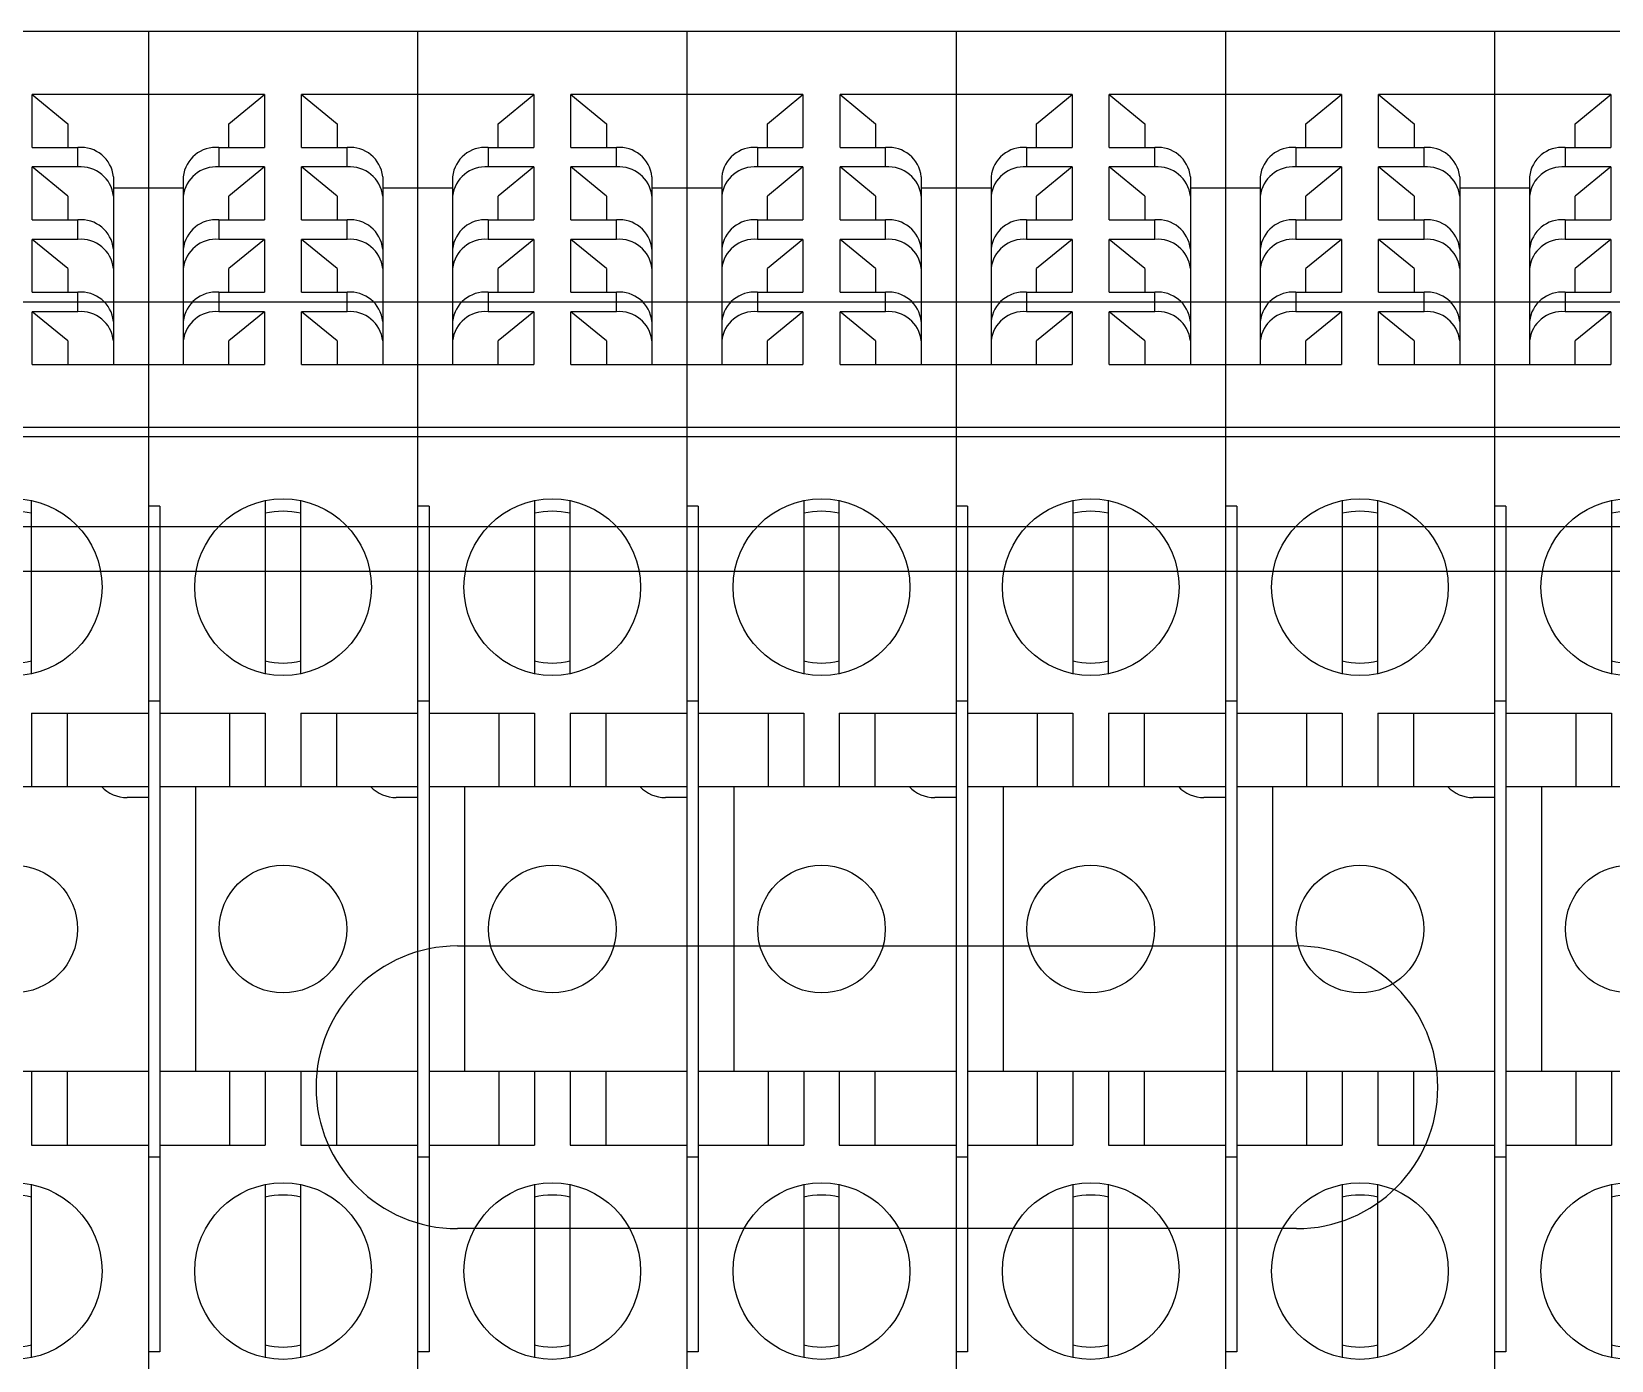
# Model space of a CAD drawing. Header units: inches. Extents: x 17 to 3130, y 15 to 659.
# Drawn here: x 2070.02 to 2105.22, y 393.66 to 423.27 of the extents above; entities that cross this region are included whole.
import ezdxf

# ---------------------------------------------------------------- set-up
doc = ezdxf.new("R2010")
doc.units = ezdxf.units.IN
doc.header["$MEASUREMENT"] = 0

msp = doc.modelspace()

# ---------------------------------------------------------------- linework, layer by layer
at = {"color": 240, "linetype": 'Continuous', "lineweight": 25, "true_color": 0xed1f24}
for p, q in [((2072.61962, 423.26917), (2066.61962, 423.26917)), ((2072.61962, 423.26917), (2072.61962, 378.81917)), ((2072.61962, 423.26917), (2072.61962, 378.81917)), ((2072.61962, 423.26917), (2072.61962, 378.81917)), ((2078.61962, 423.26917), (2072.61962, 423.26917)), ((2072.61962, 423.26917), (2072.61962, 378.81917)), ((2078.61962, 423.26917), (2078.61962, 378.81917)), ((2078.61962, 423.26917), (2078.61962, 378.81917)), ((2078.61962, 423.26917), (2078.61962, 378.81917)), ((2084.61962, 423.26917), (2078.61962, 423.26917)), ((2078.61962, 423.26917), (2078.61962, 378.81917)), ((2084.61962, 423.26917), (2084.61962, 378.81917)), ((2084.61962, 423.26917), (2084.61962, 378.81917)), ((2072.61962, 421.86449), (2070.03237, 421.86449)), ((2070.03237, 420.68692), (2070.03237, 421.86449)), ((2070.03237, 421.86449), (2070.82612, 421.21264)), ((2075.20687, 421.86449), (2072.61962, 421.86449)), ((2074.41312, 421.21264), (2075.20687, 421.86449)), ((2075.20687, 421.86449), (2075.20687, 420.68692)), ((2078.61962, 421.86449), (2076.03237, 421.86449)), ((2076.03237, 420.68692), (2076.03237, 421.86449)), ((2076.03237, 421.86449), (2076.82612, 421.21264)), ((2081.20687, 421.86449), (2078.61962, 421.86449)), ((2080.41312, 421.21264), (2081.20687, 421.86449)), ((2081.20687, 421.86449), (2081.20687, 420.68692)), ((2084.61962, 421.86449), (2082.03237, 421.86449)), ((2082.03237, 420.68692), (2082.03237, 421.86449)), ((2082.03237, 421.86449), (2082.82612, 421.21264)), ((2070.82612, 421.21264), (2070.82612, 420.68692)), ((2074.41312, 420.68692), (2074.41312, 421.21264)), ((2076.82612, 421.21264), (2076.82612, 420.68692)), ((2080.41312, 420.68692), (2080.41312, 421.21264)), ((2082.82612, 421.21264), (2082.82612, 420.68692)), ((2070.03237, 420.68692), (2071.04837, 420.68692)), ((2071.04837, 420.25213), (2071.04837, 420.68692)), ((2074.19087, 420.68692), (2074.19087, 420.25213)), ((2074.19087, 420.68692), (2075.20687, 420.68692)), ((2076.03237, 420.68692), (2077.04837, 420.68692)), ((2077.04837, 420.25213), (2077.04837, 420.68692)), ((2080.19087, 420.68692), (2080.19087, 420.25213)), ((2080.19087, 420.68692), (2081.20687, 420.68692)), ((2082.03237, 420.68692), (2083.04837, 420.68692)), ((2083.04837, 420.25213), (2083.04837, 420.68692)), ((2071.04837, 420.25213), (2070.03237, 420.25213)), ((2070.03237, 419.07457), (2070.03237, 420.25213)), ((2070.82612, 419.60028), (2070.03237, 420.25213)), ((2071.84212, 420.03507), (2071.84212, 415.84985)), ((2073.39712, 420.03507), (2073.39712, 415.84985)), ((2075.20687, 420.25213), (2074.19087, 420.25213)), ((2075.20687, 420.25213), (2074.41312, 419.60028)), ((2075.20687, 420.25213), (2075.20687, 419.07457)), ((2077.04837, 420.25213), (2076.03237, 420.25213)), ((2076.03237, 419.07457), (2076.03237, 420.25213)), ((2076.82612, 419.60028), (2076.03237, 420.25213)), ((2077.84212, 420.03507), (2077.84212, 415.84985)), ((2079.39712, 420.03507), (2079.39712, 415.84985)), ((2081.20687, 420.25213), (2080.19087, 420.25213)), ((2081.20687, 420.25213), (2080.41312, 419.60028)), ((2081.20687, 420.25213), (2081.20687, 419.07457)), ((2083.04837, 420.25213), (2082.03237, 420.25213)), ((2082.03237, 419.07457), (2082.03237, 420.25213)), ((2082.82612, 419.60028), (2082.03237, 420.25213)), ((2083.84212, 420.03507), (2083.84212, 415.84985)), ((2072.61962, 419.77856), (2071.84212, 419.77856)), ((2073.39712, 419.77856), (2072.61962, 419.77856)), ((2078.61962, 419.77856), (2077.84212, 419.77856)), ((2079.39712, 419.77856), (2078.61962, 419.77856)), ((2084.61962, 419.77856), (2083.84212, 419.77856)), ((2070.82612, 419.60028), (2070.82612, 419.07457)), ((2074.41312, 419.07457), (2074.41312, 419.60028)), ((2076.82612, 419.60028), (2076.82612, 419.07457)), ((2080.41312, 419.07457), (2080.41312, 419.60028)), ((2082.82612, 419.60028), (2082.82612, 419.07457)), ((2070.03237, 419.07457), (2071.04837, 419.07457)), ((2071.04837, 418.63977), (2071.04837, 419.07457)), ((2074.19087, 419.07457), (2074.19087, 418.63977)), ((2074.19087, 419.07457), (2075.20687, 419.07457)), ((2076.03237, 419.07457), (2077.04837, 419.07457)), ((2077.04837, 418.63977), (2077.04837, 419.07457)), ((2080.19087, 419.07457), (2080.19087, 418.63977)), ((2080.19087, 419.07457), (2081.20687, 419.07457)), ((2082.03237, 419.07457), (2083.04837, 419.07457)), ((2083.04837, 418.63977), (2083.04837, 419.07457)), ((2071.04837, 418.63977), (2070.03237, 418.63977)), ((2070.03237, 417.46221), (2070.03237, 418.63977)), ((2070.82612, 417.98792), (2070.03237, 418.63977)), ((2075.20687, 418.63977), (2074.19087, 418.63977)), ((2075.20687, 418.63977), (2074.41312, 417.98792)), ((2075.20687, 418.63977), (2075.20687, 417.46221)), ((2077.04837, 418.63977), (2076.03237, 418.63977)), ((2076.03237, 417.46221), (2076.03237, 418.63977)), ((2076.82612, 417.98792), (2076.03237, 418.63977)), ((2081.20687, 418.63977), (2080.19087, 418.63977)), ((2081.20687, 418.63977), (2080.41312, 417.98792)), ((2081.20687, 418.63977), (2081.20687, 417.46221)), ((2083.04837, 418.63977), (2082.03237, 418.63977)), ((2082.03237, 417.46221), (2082.03237, 418.63977)), ((2082.82612, 417.98792), (2082.03237, 418.63977)), ((2070.82612, 417.98792), (2070.82612, 417.46221)), ((2074.41312, 417.46221), (2074.41312, 417.98792)), ((2076.82612, 417.98792), (2076.82612, 417.46221)), ((2080.41312, 417.46221), (2080.41312, 417.98792)), ((2082.82612, 417.98792), (2082.82612, 417.46221)), ((2070.03237, 417.46221), (2071.04837, 417.46221)), ((2071.04837, 417.02742), (2071.04837, 417.46221)), ((2074.19087, 417.46221), (2074.19087, 417.02742)), ((2074.19087, 417.46221), (2075.20687, 417.46221)), ((2076.03237, 417.46221), (2077.04837, 417.46221)), ((2077.04837, 417.02742), (2077.04837, 417.46221)), ((2080.19087, 417.46221), (2080.19087, 417.02742)), ((2080.19087, 417.46221), (2081.20687, 417.46221)), ((2082.03237, 417.46221), (2083.04837, 417.46221)), ((2083.04837, 417.02742), (2083.04837, 417.46221)), ((2070.03237, 415.84985), (2070.03237, 417.02742)), ((2071.04837, 417.02742), (2070.03237, 417.02742)), ((2070.82612, 416.37556), (2070.03237, 417.02742)), ((2075.20687, 417.02742), (2074.19087, 417.02742)), ((2075.20687, 417.02742), (2074.41312, 416.37556)), ((2075.20687, 417.02742), (2075.20687, 415.84985)), ((2076.03237, 415.84985), (2076.03237, 417.02742)), ((2077.04837, 417.02742), (2076.03237, 417.02742)), ((2076.82612, 416.37556), (2076.03237, 417.02742)), ((2081.20687, 417.02742), (2080.19087, 417.02742)), ((2081.20687, 417.02742), (2080.41312, 416.37556)), ((2081.20687, 417.02742), (2081.20687, 415.84985)), ((2082.03237, 415.84985), (2082.03237, 417.02742)), ((2083.04837, 417.02742), (2082.03237, 417.02742)), ((2082.82612, 416.37556), (2082.03237, 417.02742)), ((2070.82612, 416.37556), (2070.82612, 415.84985)), ((2074.41312, 415.84985), (2074.41312, 416.37556)), ((2076.82612, 416.37556), (2076.82612, 415.84985)), ((2080.41312, 415.84985), (2080.41312, 416.37556)), ((2082.82612, 416.37556), (2082.82612, 415.84985)), ((2070.03237, 415.84985), (2072.61962, 415.84985)), ((2072.61962, 415.84985), (2075.20687, 415.84985)), ((2076.03237, 415.84985), (2078.61962, 415.84985)), ((2078.61962, 415.84985), (2081.20687, 415.84985)), ((2082.03237, 415.84985), (2084.61962, 415.84985)), ((2072.61962, 414.44517), (2066.61962, 414.44517)), ((2078.61962, 414.44517), (2072.61962, 414.44517)), ((2084.61962, 414.44517), (2078.61962, 414.44517)), ((2070.0165, 408.96109), (2070.0165, 412.81725)), ((2072.87362, 412.69257), (2072.61962, 412.69257)), ((2072.87362, 412.69257), (2072.87362, 393.84577)), ((2075.22275, 412.81725), (2075.22275, 408.96109)), ((2076.0165, 408.96109), (2076.0165, 412.81725)), ((2078.87362, 412.69257), (2078.61962, 412.69257)), ((2078.87362, 412.69257), (2078.87362, 393.84577)), ((2081.22275, 412.81725), (2081.22275, 408.96109)), ((2082.0165, 408.96109), (2082.0165, 412.81725)), ((2070.0165, 408.08247), (2072.61962, 408.08247)), ((2070.0165, 408.08247), (2070.0165, 406.44417)), ((2070.81025, 408.08247), (2070.81025, 406.44417)), ((2072.87362, 408.34917), (2072.61962, 408.34917)), ((2072.87362, 408.08247), (2075.22275, 408.08247)), ((2074.429, 408.08247), (2074.429, 406.44417)), ((2075.22275, 408.08247), (2075.22275, 406.44417)), ((2076.0165, 408.08247), (2078.61962, 408.08247)), ((2076.0165, 408.08247), (2076.0165, 406.44417)), ((2076.81025, 408.08247), (2076.81025, 406.44417)), ((2078.87362, 408.34917), (2078.61962, 408.34917)), ((2078.87362, 408.08247), (2081.22275, 408.08247)), ((2080.429, 408.08247), (2080.429, 406.44417)), ((2081.22275, 408.08247), (2081.22275, 406.44417)), ((2082.0165, 408.08247), (2084.61962, 408.08247)), ((2082.0165, 408.08247), (2082.0165, 406.44417)), ((2082.81025, 408.08247), (2082.81025, 406.44417)), ((2066.87362, 406.44417), (2072.61962, 406.44417)), ((2072.87362, 406.44417), (2078.61962, 406.44417)), ((2073.66662, 406.44417), (2073.66662, 400.09417)), ((2078.87362, 406.44417), (2084.61962, 406.44417)), ((2079.66662, 406.44417), (2079.66662, 400.09417)), ((2072.61962, 406.20153), (2072.14337, 406.20153)), ((2078.61962, 406.20153), (2078.14337, 406.20153)), ((2084.61962, 406.20153), (2084.14337, 406.20153)), ((2072.61962, 400.09417), (2066.87362, 400.09417)), ((2070.0165, 400.09417), (2070.0165, 398.45587)), ((2070.81025, 400.09417), (2070.81025, 398.45587)), ((2078.61962, 400.09417), (2072.87362, 400.09417)), ((2074.429, 400.09417), (2074.429, 398.45587)), ((2075.22275, 400.09417), (2075.22275, 398.45587)), ((2076.0165, 400.09417), (2076.0165, 398.45587)), ((2076.81025, 400.09417), (2076.81025, 398.45587)), ((2084.61962, 400.09417), (2078.87362, 400.09417)), ((2080.429, 400.09417), (2080.429, 398.45587)), ((2081.22275, 400.09417), (2081.22275, 398.45587)), ((2082.0165, 400.09417), (2082.0165, 398.45587)), ((2082.81025, 400.09417), (2082.81025, 398.45587)), ((2070.0165, 398.45587), (2072.61962, 398.45587)), ((2072.87362, 398.18917), (2072.61962, 398.18917)), ((2072.87362, 398.45587), (2075.22275, 398.45587)), ((2076.0165, 398.45587), (2078.61962, 398.45587)), ((2078.87362, 398.18917), (2078.61962, 398.18917)), ((2078.87362, 398.45587), (2081.22275, 398.45587)), ((2082.0165, 398.45587), (2084.61962, 398.45587)), ((2070.0165, 393.72109), (2070.0165, 397.57725)), ((2075.22275, 397.57725), (2075.22275, 393.72109)), ((2076.0165, 393.72109), (2076.0165, 397.57725)), ((2081.22275, 397.57725), (2081.22275, 393.72109)), ((2082.0165, 393.72109), (2082.0165, 397.57725)), ((2072.87362, 393.84577), (2072.61962, 393.84577)), ((2078.87362, 393.84577), (2078.61962, 393.84577))]:
    msp.add_line(p, q, dxfattribs=at)
at = {"color": 178, "linetype": 'Continuous', "lineweight": 25}
for p, q in [((2084.61962, 423.26917), (2084.61962, 378.81917)), ((2090.61962, 423.26917), (2084.61962, 423.26917)), ((2084.61962, 423.26917), (2084.61962, 378.81917)), ((2090.61962, 423.26917), (2090.61962, 378.81917)), ((2090.61962, 423.26917), (2090.61962, 378.81917)), ((2090.61962, 423.26917), (2090.61962, 378.81917)), ((2096.61962, 423.26917), (2090.61962, 423.26917)), ((2090.61962, 423.26917), (2090.61962, 378.81917)), ((2096.61962, 423.26917), (2096.61962, 378.81917)), ((2096.61962, 423.26917), (2096.61962, 378.81917)), ((2096.61962, 423.26917), (2096.61962, 378.81917)), ((2102.61962, 423.26917), (2096.61962, 423.26917)), ((2096.61962, 423.26917), (2096.61962, 378.81917)), ((2102.61962, 423.26917), (2102.61962, 378.81917)), ((2102.61962, 423.26917), (2102.61962, 378.81917)), ((2102.61962, 423.26917), (2102.61962, 378.81917)), ((2108.61962, 423.26917), (2102.61962, 423.26917)), ((2102.61962, 423.26917), (2102.61962, 378.81917)), ((2087.20687, 421.86449), (2084.61962, 421.86449)), ((2086.41312, 421.21264), (2087.20687, 421.86449)), ((2087.20687, 421.86449), (2087.20687, 420.68692)), ((2090.61962, 421.86449), (2088.03237, 421.86449)), ((2088.03237, 420.68692), (2088.03237, 421.86449)), ((2088.03237, 421.86449), (2088.82612, 421.21264)), ((2093.20687, 421.86449), (2090.61962, 421.86449)), ((2092.41312, 421.21264), (2093.20687, 421.86449)), ((2093.20687, 421.86449), (2093.20687, 420.68692)), ((2096.61962, 421.86449), (2094.03237, 421.86449)), ((2094.03237, 420.68692), (2094.03237, 421.86449)), ((2094.03237, 421.86449), (2094.82612, 421.21264)), ((2099.20687, 421.86449), (2096.61962, 421.86449)), ((2098.41312, 421.21264), (2099.20687, 421.86449)), ((2099.20687, 421.86449), (2099.20687, 420.68692)), ((2102.61962, 421.86449), (2100.03237, 421.86449)), ((2100.03237, 420.68692), (2100.03237, 421.86449)), ((2100.03237, 421.86449), (2100.82612, 421.21264)), ((2105.20687, 421.86449), (2102.61962, 421.86449)), ((2104.41312, 421.21264), (2105.20687, 421.86449)), ((2105.20687, 421.86449), (2105.20687, 420.68692)), ((2086.41312, 420.68692), (2086.41312, 421.21264)), ((2088.82612, 421.21264), (2088.82612, 420.68692)), ((2092.41312, 420.68692), (2092.41312, 421.21264)), ((2094.82612, 421.21264), (2094.82612, 420.68692)), ((2098.41312, 420.68692), (2098.41312, 421.21264)), ((2100.82612, 421.21264), (2100.82612, 420.68692)), ((2104.41312, 420.68692), (2104.41312, 421.21264)), ((2086.19087, 420.68692), (2086.19087, 420.25213)), ((2086.19087, 420.68692), (2087.20687, 420.68692)), ((2088.03237, 420.68692), (2089.04837, 420.68692)), ((2089.04837, 420.25213), (2089.04837, 420.68692)), ((2092.19087, 420.68692), (2092.19087, 420.25213)), ((2092.19087, 420.68692), (2093.20687, 420.68692)), ((2094.03237, 420.68692), (2095.04837, 420.68692)), ((2095.04837, 420.25213), (2095.04837, 420.68692)), ((2098.19087, 420.68692), (2098.19087, 420.25213)), ((2098.19087, 420.68692), (2099.20687, 420.68692)), ((2100.03237, 420.68692), (2101.04837, 420.68692)), ((2101.04837, 420.25213), (2101.04837, 420.68692)), ((2104.19087, 420.68692), (2104.19087, 420.25213)), ((2104.19087, 420.68692), (2105.20687, 420.68692)), ((2085.39712, 420.03507), (2085.39712, 415.84985)), ((2087.20687, 420.25213), (2086.19087, 420.25213)), ((2087.20687, 420.25213), (2086.41312, 419.60028)), ((2087.20687, 420.25213), (2087.20687, 419.07457)), ((2089.04837, 420.25213), (2088.03237, 420.25213)), ((2088.03237, 419.07457), (2088.03237, 420.25213)), ((2088.82612, 419.60028), (2088.03237, 420.25213)), ((2089.84212, 420.03507), (2089.84212, 415.84985)), ((2091.39712, 420.03507), (2091.39712, 415.84985)), ((2093.20687, 420.25213), (2092.19087, 420.25213)), ((2093.20687, 420.25213), (2092.41312, 419.60028)), ((2093.20687, 420.25213), (2093.20687, 419.07457)), ((2095.04837, 420.25213), (2094.03237, 420.25213)), ((2094.03237, 419.07457), (2094.03237, 420.25213)), ((2094.82612, 419.60028), (2094.03237, 420.25213)), ((2095.84212, 420.03507), (2095.84212, 415.84985)), ((2097.39712, 420.03507), (2097.39712, 415.84985)), ((2099.20687, 420.25213), (2098.19087, 420.25213)), ((2099.20687, 420.25213), (2098.41312, 419.60028)), ((2099.20687, 420.25213), (2099.20687, 419.07457)), ((2101.04837, 420.25213), (2100.03237, 420.25213)), ((2100.03237, 419.07457), (2100.03237, 420.25213)), ((2100.82612, 419.60028), (2100.03237, 420.25213)), ((2101.84212, 420.03507), (2101.84212, 415.84985)), ((2103.39712, 420.03507), (2103.39712, 415.84985)), ((2105.20687, 420.25213), (2104.19087, 420.25213)), ((2105.20687, 420.25213), (2104.41312, 419.60028)), ((2105.20687, 420.25213), (2105.20687, 419.07457)), ((2085.39712, 419.77856), (2084.61962, 419.77856)), ((2090.61962, 419.77856), (2089.84212, 419.77856)), ((2091.39712, 419.77856), (2090.61962, 419.77856)), ((2096.61962, 419.77856), (2095.84212, 419.77856)), ((2097.39712, 419.77856), (2096.61962, 419.77856)), ((2102.61962, 419.77856), (2101.84212, 419.77856)), ((2103.39712, 419.77856), (2102.61962, 419.77856)), ((2086.41312, 419.07457), (2086.41312, 419.60028)), ((2088.82612, 419.60028), (2088.82612, 419.07457)), ((2092.41312, 419.07457), (2092.41312, 419.60028)), ((2094.82612, 419.60028), (2094.82612, 419.07457)), ((2098.41312, 419.07457), (2098.41312, 419.60028)), ((2100.82612, 419.60028), (2100.82612, 419.07457)), ((2104.41312, 419.07457), (2104.41312, 419.60028)), ((2086.19087, 419.07457), (2086.19087, 418.63977)), ((2086.19087, 419.07457), (2087.20687, 419.07457)), ((2088.03237, 419.07457), (2089.04837, 419.07457)), ((2089.04837, 418.63977), (2089.04837, 419.07457)), ((2092.19087, 419.07457), (2092.19087, 418.63977)), ((2092.19087, 419.07457), (2093.20687, 419.07457)), ((2094.03237, 419.07457), (2095.04837, 419.07457)), ((2095.04837, 418.63977), (2095.04837, 419.07457)), ((2098.19087, 419.07457), (2098.19087, 418.63977)), ((2098.19087, 419.07457), (2099.20687, 419.07457)), ((2100.03237, 419.07457), (2101.04837, 419.07457)), ((2101.04837, 418.63977), (2101.04837, 419.07457)), ((2104.19087, 419.07457), (2104.19087, 418.63977)), ((2104.19087, 419.07457), (2105.20687, 419.07457)), ((2087.20687, 418.63977), (2086.19087, 418.63977)), ((2087.20687, 418.63977), (2086.41312, 417.98792)), ((2087.20687, 418.63977), (2087.20687, 417.46221)), ((2089.04837, 418.63977), (2088.03237, 418.63977)), ((2088.03237, 417.46221), (2088.03237, 418.63977)), ((2088.82612, 417.98792), (2088.03237, 418.63977)), ((2093.20687, 418.63977), (2092.19087, 418.63977)), ((2093.20687, 418.63977), (2092.41312, 417.98792)), ((2093.20687, 418.63977), (2093.20687, 417.46221)), ((2095.04837, 418.63977), (2094.03237, 418.63977)), ((2094.03237, 417.46221), (2094.03237, 418.63977)), ((2094.82612, 417.98792), (2094.03237, 418.63977)), ((2099.20687, 418.63977), (2098.19087, 418.63977)), ((2099.20687, 418.63977), (2098.41312, 417.98792)), ((2099.20687, 418.63977), (2099.20687, 417.46221)), ((2101.04837, 418.63977), (2100.03237, 418.63977)), ((2100.03237, 417.46221), (2100.03237, 418.63977)), ((2100.82612, 417.98792), (2100.03237, 418.63977)), ((2105.20687, 418.63977), (2104.19087, 418.63977)), ((2105.20687, 418.63977), (2104.41312, 417.98792)), ((2105.20687, 418.63977), (2105.20687, 417.46221)), ((2086.41312, 417.46221), (2086.41312, 417.98792)), ((2088.82612, 417.98792), (2088.82612, 417.46221)), ((2092.41312, 417.46221), (2092.41312, 417.98792)), ((2094.82612, 417.98792), (2094.82612, 417.46221)), ((2098.41312, 417.46221), (2098.41312, 417.98792)), ((2100.82612, 417.98792), (2100.82612, 417.46221)), ((2104.41312, 417.46221), (2104.41312, 417.98792)), ((2086.19087, 417.46221), (2086.19087, 417.02742)), ((2086.19087, 417.46221), (2087.20687, 417.46221)), ((2088.03237, 417.46221), (2089.04837, 417.46221)), ((2089.04837, 417.02742), (2089.04837, 417.46221)), ((2092.19087, 417.46221), (2092.19087, 417.02742)), ((2092.19087, 417.46221), (2093.20687, 417.46221)), ((2094.03237, 417.46221), (2095.04837, 417.46221)), ((2095.04837, 417.02742), (2095.04837, 417.46221)), ((2098.19087, 417.46221), (2098.19087, 417.02742)), ((2098.19087, 417.46221), (2099.20687, 417.46221)), ((2100.03237, 417.46221), (2101.04837, 417.46221)), ((2101.04837, 417.02742), (2101.04837, 417.46221)), ((2104.19087, 417.46221), (2104.19087, 417.02742)), ((2104.19087, 417.46221), (2105.20687, 417.46221)), ((2087.20687, 417.02742), (2086.19087, 417.02742)), ((2087.20687, 417.02742), (2086.41312, 416.37556)), ((2087.20687, 417.02742), (2087.20687, 415.84985)), ((2088.03237, 415.84985), (2088.03237, 417.02742)), ((2089.04837, 417.02742), (2088.03237, 417.02742)), ((2088.82612, 416.37556), (2088.03237, 417.02742)), ((2093.20687, 417.02742), (2092.19087, 417.02742)), ((2093.20687, 417.02742), (2092.41312, 416.37556)), ((2093.20687, 417.02742), (2093.20687, 415.84985)), ((2094.03237, 415.84985), (2094.03237, 417.02742)), ((2095.04837, 417.02742), (2094.03237, 417.02742)), ((2094.82612, 416.37556), (2094.03237, 417.02742)), ((2099.20687, 417.02742), (2098.19087, 417.02742)), ((2099.20687, 417.02742), (2098.41312, 416.37556)), ((2099.20687, 417.02742), (2099.20687, 415.84985)), ((2100.03237, 415.84985), (2100.03237, 417.02742)), ((2101.04837, 417.02742), (2100.03237, 417.02742)), ((2100.82612, 416.37556), (2100.03237, 417.02742)), ((2105.20687, 417.02742), (2104.19087, 417.02742)), ((2105.20687, 417.02742), (2104.41312, 416.37556)), ((2105.20687, 417.02742), (2105.20687, 415.84985)), ((2086.41312, 415.84985), (2086.41312, 416.37556)), ((2088.82612, 416.37556), (2088.82612, 415.84985)), ((2092.41312, 415.84985), (2092.41312, 416.37556)), ((2094.82612, 416.37556), (2094.82612, 415.84985)), ((2098.41312, 415.84985), (2098.41312, 416.37556)), ((2100.82612, 416.37556), (2100.82612, 415.84985)), ((2104.41312, 415.84985), (2104.41312, 416.37556)), ((2084.61962, 415.84985), (2087.20687, 415.84985)), ((2088.03237, 415.84985), (2090.61962, 415.84985)), ((2090.61962, 415.84985), (2093.20687, 415.84985)), ((2094.03237, 415.84985), (2096.61962, 415.84985)), ((2096.61962, 415.84985), (2099.20687, 415.84985)), ((2100.03237, 415.84985), (2102.61962, 415.84985)), ((2102.61962, 415.84985), (2105.20687, 415.84985)), ((2090.61962, 414.44517), (2084.61962, 414.44517)), ((2096.61962, 414.44517), (2090.61962, 414.44517)), ((2102.61962, 414.44517), (2096.61962, 414.44517)), ((2108.61962, 414.44517), (2102.61962, 414.44517)), ((2084.87362, 412.69257), (2084.61962, 412.69257)), ((2084.87362, 412.69257), (2084.87362, 393.84577)), ((2087.22275, 412.81725), (2087.22275, 408.96109)), ((2088.0165, 408.96109), (2088.0165, 412.81725)), ((2090.87362, 412.69257), (2090.61962, 412.69257)), ((2090.87362, 412.69257), (2090.87362, 393.84577)), ((2093.22275, 412.81725), (2093.22275, 408.96109)), ((2094.0165, 408.96109), (2094.0165, 412.81725)), ((2096.87362, 412.69257), (2096.61962, 412.69257)), ((2096.87362, 412.69257), (2096.87362, 393.84577)), ((2099.22275, 412.81725), (2099.22275, 408.96109)), ((2100.0165, 408.96109), (2100.0165, 412.81725)), ((2102.87362, 412.69257), (2102.61962, 412.69257)), ((2102.87362, 412.69257), (2102.87362, 393.84577)), ((2105.22275, 412.81725), (2105.22275, 408.96109)), ((2084.87362, 408.34917), (2084.61962, 408.34917)), ((2084.87362, 408.08247), (2087.22275, 408.08247)), ((2086.429, 408.08247), (2086.429, 406.44417)), ((2087.22275, 408.08247), (2087.22275, 406.44417)), ((2088.0165, 408.08247), (2090.61962, 408.08247)), ((2088.0165, 408.08247), (2088.0165, 406.44417)), ((2088.81025, 408.08247), (2088.81025, 406.44417)), ((2090.87362, 408.34917), (2090.61962, 408.34917)), ((2090.87362, 408.08247), (2093.22275, 408.08247)), ((2092.429, 408.08247), (2092.429, 406.44417)), ((2093.22275, 408.08247), (2093.22275, 406.44417)), ((2094.0165, 408.08247), (2096.61962, 408.08247)), ((2094.0165, 408.08247), (2094.0165, 406.44417)), ((2094.81025, 408.08247), (2094.81025, 406.44417)), ((2096.87362, 408.34917), (2096.61962, 408.34917)), ((2096.87362, 408.08247), (2099.22275, 408.08247)), ((2098.429, 408.08247), (2098.429, 406.44417)), ((2099.22275, 408.08247), (2099.22275, 406.44417)), ((2100.0165, 408.08247), (2102.61962, 408.08247)), ((2100.0165, 408.08247), (2100.0165, 406.44417)), ((2100.81025, 408.08247), (2100.81025, 406.44417)), ((2102.87362, 408.34917), (2102.61962, 408.34917)), ((2102.87362, 408.08247), (2105.22275, 408.08247)), ((2104.429, 408.08247), (2104.429, 406.44417)), ((2105.22275, 408.08247), (2105.22275, 406.44417)), ((2084.87362, 406.44417), (2090.61962, 406.44417)), ((2085.66662, 406.44417), (2085.66662, 400.09417)), ((2090.87362, 406.44417), (2096.61962, 406.44417)), ((2091.66662, 406.44417), (2091.66662, 400.09417)), ((2096.87362, 406.44417), (2102.61962, 406.44417)), ((2097.66662, 406.44417), (2097.66662, 400.09417)), ((2102.87362, 406.44417), (2108.61962, 406.44417)), ((2103.66662, 406.44417), (2103.66662, 400.09417)), ((2090.61962, 406.20153), (2090.14337, 406.20153)), ((2096.61962, 406.20153), (2096.14337, 406.20153)), ((2102.61962, 406.20153), (2102.14337, 406.20153)), ((2090.61962, 400.09417), (2084.87362, 400.09417)), ((2086.429, 400.09417), (2086.429, 398.45587)), ((2087.22275, 400.09417), (2087.22275, 398.45587)), ((2088.0165, 400.09417), (2088.0165, 398.45587)), ((2088.81025, 400.09417), (2088.81025, 398.45587)), ((2096.61962, 400.09417), (2090.87362, 400.09417)), ((2092.429, 400.09417), (2092.429, 398.45587)), ((2093.22275, 400.09417), (2093.22275, 398.45587)), ((2094.0165, 400.09417), (2094.0165, 398.45587)), ((2094.81025, 400.09417), (2094.81025, 398.45587)), ((2102.61962, 400.09417), (2096.87362, 400.09417)), ((2098.429, 400.09417), (2098.429, 398.45587)), ((2099.22275, 400.09417), (2099.22275, 398.45587)), ((2100.0165, 400.09417), (2100.0165, 398.45587)), ((2100.81025, 400.09417), (2100.81025, 398.45587)), ((2108.61962, 400.09417), (2102.87362, 400.09417)), ((2104.429, 400.09417), (2104.429, 398.45587)), ((2105.22275, 400.09417), (2105.22275, 398.45587)), ((2084.87362, 398.18917), (2084.61962, 398.18917)), ((2084.87362, 398.45587), (2087.22275, 398.45587)), ((2088.0165, 398.45587), (2090.61962, 398.45587)), ((2090.87362, 398.18917), (2090.61962, 398.18917)), ((2090.87362, 398.45587), (2093.22275, 398.45587)), ((2094.0165, 398.45587), (2096.61962, 398.45587)), ((2096.87362, 398.18917), (2096.61962, 398.18917)), ((2096.87362, 398.45587), (2099.22275, 398.45587)), ((2100.0165, 398.45587), (2102.61962, 398.45587)), ((2102.87362, 398.18917), (2102.61962, 398.18917)), ((2102.87362, 398.45587), (2105.22275, 398.45587)), ((2087.22275, 397.57725), (2087.22275, 393.72109)), ((2088.0165, 393.72109), (2088.0165, 397.57725)), ((2093.22275, 397.57725), (2093.22275, 393.72109)), ((2094.0165, 393.72109), (2094.0165, 397.57725)), ((2099.22275, 397.57725), (2099.22275, 393.72109)), ((2100.0165, 393.72109), (2100.0165, 397.57725)), ((2105.22275, 397.57725), (2105.22275, 393.72109)), ((2084.87362, 393.84577), (2084.61962, 393.84577)), ((2090.87362, 393.84577), (2090.61962, 393.84577)), ((2096.87362, 393.84577), (2096.61962, 393.84577)), ((2102.87362, 393.84577), (2102.61962, 393.84577))]:
    msp.add_line(p, q, dxfattribs=at)
at = {"color": 7, "linetype": 'Continuous', "lineweight": 25}
for p, q in [((1712.43008, 417.2441), (2212.43008, 417.2441)), ((1712.43008, 414.2441), (2212.43008, 414.2441)), ((1712.43008, 412.2441), (2212.43008, 412.2441)), ((1712.43008, 411.2441), (2212.43008, 411.2441)), ((2079.50508, 402.8941), (2098.20508, 402.8941)), ((2098.20508, 396.5941), (2079.50508, 396.5941))]:
    msp.add_line(p, q, dxfattribs=at)
at = {"color": 240, "linetype": 'Continuous', "lineweight": 25, "true_color": 0xed1f24}
for centre, radius in [((2069.61962, 410.88917), 1.9685), ((2075.61962, 410.88917), 1.9685), ((2081.61962, 410.88917), 1.9685), ((2069.61962, 403.26917), 1.4224), ((2075.61962, 403.26917), 1.4224), ((2081.61962, 403.26917), 1.4224), ((2069.61962, 395.64917), 1.9685), ((2075.61962, 395.64917), 1.9685), ((2081.61962, 395.64917), 1.9685)]:
    msp.add_circle(centre, radius, dxfattribs=at)
at = {"color": 178, "linetype": 'Continuous', "lineweight": 25}
for centre, radius in [((2087.61962, 410.88917), 1.9685), ((2093.61962, 410.88917), 1.9685), ((2099.61962, 410.88917), 1.9685), ((2105.61962, 410.88917), 1.9685), ((2087.61962, 403.26917), 1.4224), ((2093.61962, 403.26917), 1.4224), ((2099.61962, 403.26917), 1.4224), ((2105.61962, 403.26917), 1.4224), ((2087.61962, 395.64917), 1.9685), ((2093.61962, 395.64917), 1.9685), ((2099.61962, 395.64917), 1.9685), ((2105.61962, 395.64917), 1.9685)]:
    msp.add_circle(centre, radius, dxfattribs=at)
at = {"color": 240, "linetype": 'Continuous', "lineweight": 25, "true_color": 0xed1f24}
for centre, radius, start, end in [((2071.11298, 419.9564), 0.73337, 6.158092, 95.054043), ((2074.12627, 419.9564), 0.73337, 84.945957, 173.841908), ((2077.11298, 419.9564), 0.73337, 6.158092, 95.054043), ((2080.12627, 419.9564), 0.73337, 84.945957, 173.841908), ((2083.11298, 419.9564), 0.73337, 6.158092, 95.054043), ((2071.11298, 419.52161), 0.73337, 6.158092, 95.054043), ((2074.12627, 419.52161), 0.73337, 84.945957, 173.841908), ((2077.11298, 419.52161), 0.73337, 6.158092, 95.054043), ((2080.12627, 419.52161), 0.73337, 84.945957, 173.841908), ((2083.11298, 419.52161), 0.73337, 6.158092, 95.054043), ((2071.11298, 418.34404), 0.73337, 6.158092, 95.054043), ((2074.12627, 418.34404), 0.73337, 84.945957, 173.841908), ((2077.11298, 418.34404), 0.73337, 6.158092, 95.054043), ((2080.12627, 418.34404), 0.73337, 84.945957, 173.841908), ((2083.11298, 418.34404), 0.73337, 6.158092, 95.054043), ((2071.11298, 417.90925), 0.73337, 6.158092, 95.054043), ((2074.12627, 417.90925), 0.73337, 84.945957, 173.841908), ((2077.11298, 417.90925), 0.73337, 6.158092, 95.054043), ((2080.12627, 417.90925), 0.73337, 84.945957, 173.841908), ((2083.11298, 417.90925), 0.73337, 6.158092, 95.054043), ((2071.11298, 416.73169), 0.73337, 6.158092, 95.054043), ((2074.12627, 416.73169), 0.73337, 84.945957, 173.841908), ((2077.11298, 416.73169), 0.73337, 6.158092, 95.054043), ((2080.12627, 416.73169), 0.73337, 84.945957, 173.841908), ((2083.11298, 416.73169), 0.73337, 6.158092, 95.054043), ((2071.11298, 416.29689), 0.73337, 6.158092, 95.054043), ((2074.12627, 416.29689), 0.73337, 84.945957, 173.841908), ((2077.11298, 416.29689), 0.73337, 6.158092, 95.054043), ((2080.12627, 416.29689), 0.73337, 84.945957, 173.841908), ((2083.11298, 416.29689), 0.73337, 6.158092, 95.054043), ((2069.61962, 410.88917), 1.6925, 76.438426, 103.561574), ((2075.61962, 410.88917), 1.6925, 76.438426, 103.561574), ((2081.61962, 410.88917), 1.6925, 76.438426, 103.561574), ((2069.61962, 410.88917), 1.6925, 256.438426, 283.561574), ((2075.61962, 410.88917), 1.6925, 256.438426, 283.561574), ((2081.61962, 410.88917), 1.6925, 256.438426, 283.561574), ((2072.14337, 406.99528), 0.79375, 223.972247, 270), ((2078.14337, 406.99528), 0.79375, 223.972247, 270), ((2084.14337, 406.99528), 0.79375, 223.972247, 270), ((2069.61962, 395.64917), 1.6925, 76.438426, 103.561574), ((2075.61962, 395.64917), 1.6925, 76.438426, 103.561574), ((2081.61962, 395.64917), 1.6925, 76.438426, 103.561574), ((2069.61962, 395.64917), 1.6925, 256.438426, 283.561574), ((2075.61962, 395.64917), 1.6925, 256.438426, 283.561574), ((2081.61962, 395.64917), 1.6925, 256.438426, 283.561574)]:
    msp.add_arc(centre, radius, start, end, dxfattribs=at)
at = {"color": 178, "linetype": 'Continuous', "lineweight": 25}
for centre, radius, start, end in [((2086.12627, 419.9564), 0.73337, 84.945957, 173.841908), ((2089.11298, 419.9564), 0.73337, 6.158092, 95.054043), ((2092.12627, 419.9564), 0.73337, 84.945957, 173.841908), ((2095.11298, 419.9564), 0.73337, 6.158092, 95.054043), ((2098.12627, 419.9564), 0.73337, 84.945957, 173.841908), ((2101.11298, 419.9564), 0.73337, 6.158092, 95.054043), ((2104.12627, 419.9564), 0.73337, 84.945957, 173.841908), ((2086.12627, 419.52161), 0.73337, 84.945957, 173.841908), ((2089.11298, 419.52161), 0.73337, 6.158092, 95.054043), ((2092.12627, 419.52161), 0.73337, 84.945957, 173.841908), ((2095.11298, 419.52161), 0.73337, 6.158092, 95.054043), ((2098.12627, 419.52161), 0.73337, 84.945957, 173.841908), ((2101.11298, 419.52161), 0.73337, 6.158092, 95.054043), ((2104.12627, 419.52161), 0.73337, 84.945957, 173.841908), ((2086.12627, 418.34404), 0.73337, 84.945957, 173.841908), ((2089.11298, 418.34404), 0.73337, 6.158092, 95.054043), ((2092.12627, 418.34404), 0.73337, 84.945957, 173.841908), ((2095.11298, 418.34404), 0.73337, 6.158092, 95.054043), ((2098.12627, 418.34404), 0.73337, 84.945957, 173.841908), ((2101.11298, 418.34404), 0.73337, 6.158092, 95.054043), ((2104.12627, 418.34404), 0.73337, 84.945957, 173.841908), ((2086.12627, 417.90925), 0.73337, 84.945957, 173.841908), ((2089.11298, 417.90925), 0.73337, 6.158092, 95.054043), ((2092.12627, 417.90925), 0.73337, 84.945957, 173.841908), ((2095.11298, 417.90925), 0.73337, 6.158092, 95.054043), ((2098.12627, 417.90925), 0.73337, 84.945957, 173.841908), ((2101.11298, 417.90925), 0.73337, 6.158092, 95.054043), ((2104.12627, 417.90925), 0.73337, 84.945957, 173.841908), ((2086.12627, 416.73169), 0.73337, 84.945957, 173.841908), ((2089.11298, 416.73169), 0.73337, 6.158092, 95.054043), ((2092.12627, 416.73169), 0.73337, 84.945957, 173.841908), ((2095.11298, 416.73169), 0.73337, 6.158092, 95.054043), ((2098.12627, 416.73169), 0.73337, 84.945957, 173.841908), ((2101.11298, 416.73169), 0.73337, 6.158092, 95.054043), ((2104.12627, 416.73169), 0.73337, 84.945957, 173.841908), ((2086.12627, 416.29689), 0.73337, 84.945957, 173.841908), ((2089.11298, 416.29689), 0.73337, 6.158092, 95.054043), ((2092.12627, 416.29689), 0.73337, 84.945957, 173.841908), ((2095.11298, 416.29689), 0.73337, 6.158092, 95.054043), ((2098.12627, 416.29689), 0.73337, 84.945957, 173.841908), ((2101.11298, 416.29689), 0.73337, 6.158092, 95.054043), ((2104.12627, 416.29689), 0.73337, 84.945957, 173.841908), ((2087.61962, 410.88917), 1.6925, 76.438426, 103.561574), ((2093.61962, 410.88917), 1.6925, 76.438426, 103.561574), ((2099.61962, 410.88917), 1.6925, 76.438426, 103.561574), ((2105.61962, 410.88917), 1.6925, 76.438426, 103.561574), ((2087.61962, 410.88917), 1.6925, 256.438426, 283.561574), ((2093.61962, 410.88917), 1.6925, 256.438426, 283.561574), ((2099.61962, 410.88917), 1.6925, 256.438426, 283.561574), ((2105.61962, 410.88917), 1.6925, 256.438426, 283.561574), ((2090.14337, 406.99528), 0.79375, 223.972247, 270), ((2096.14337, 406.99528), 0.79375, 223.972247, 270), ((2102.14337, 406.99528), 0.79375, 223.972247, 270), ((2087.61962, 395.64917), 1.6925, 76.438426, 103.561574), ((2093.61962, 395.64917), 1.6925, 76.438426, 103.561574), ((2099.61962, 395.64917), 1.6925, 76.438426, 103.561574), ((2105.61962, 395.64917), 1.6925, 76.438426, 103.561574), ((2087.61962, 395.64917), 1.6925, 256.438426, 283.561574), ((2093.61962, 395.64917), 1.6925, 256.438426, 283.561574), ((2099.61962, 395.64917), 1.6925, 256.438426, 283.561574), ((2105.61962, 395.64917), 1.6925, 256.438426, 283.561574)]:
    msp.add_arc(centre, radius, start, end, dxfattribs=at)
at = {"color": 7, "linetype": 'Continuous', "lineweight": 25}
for centre, start, end in [((2079.50508, 399.7441), 90, 270), ((2098.20508, 399.7441), 270, 90)]:
    msp.add_arc(centre, 3.15, start, end, dxfattribs=at)

doc.saveas('drawing.dxf')
